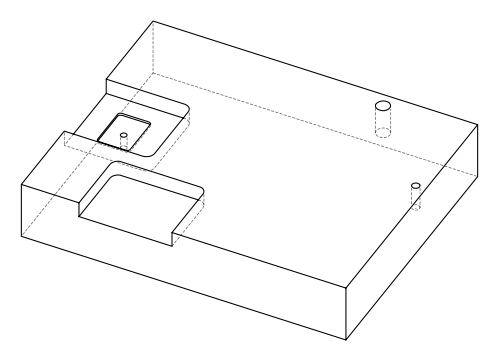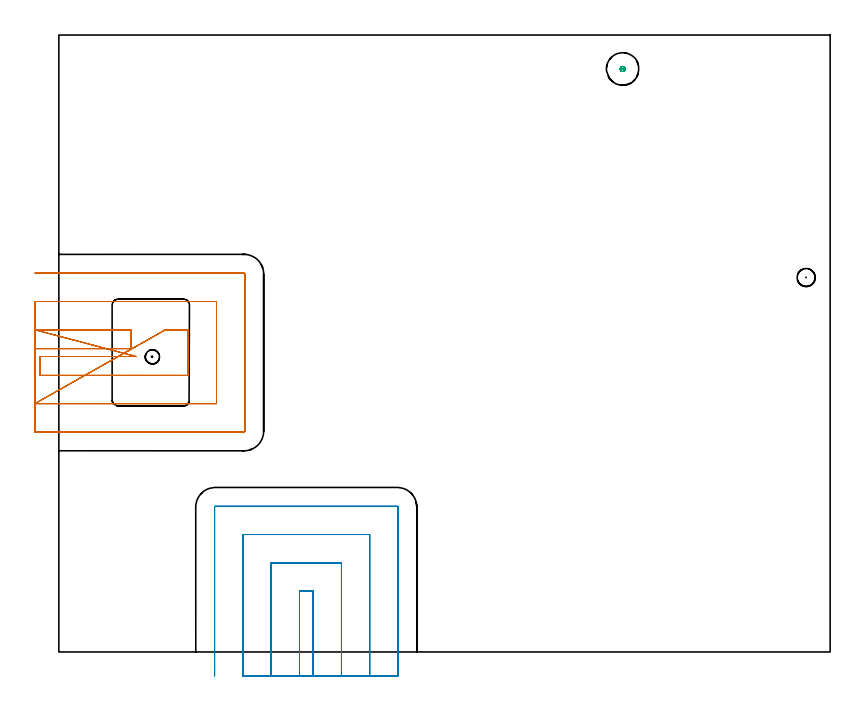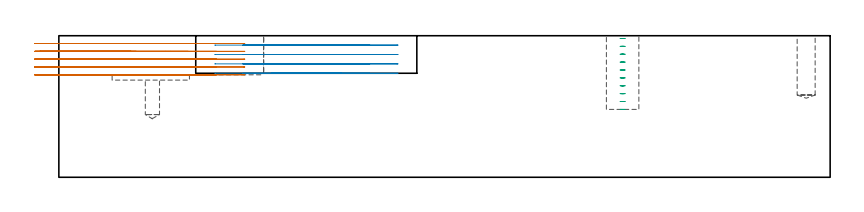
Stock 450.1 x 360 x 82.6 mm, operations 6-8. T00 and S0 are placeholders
(PLAN: 8 operations, 5 tool changes, 47.2 min)
(1 SPOT_DRILL | STEP1POCKET | NXT0321_9005460120000 | 0.03 min | 1 mm3)
(2 SPOT_DRILL_1 | STEP1POCKET_1 | NXT0321_9005460120000 | 0.03 min | 2802 mm3)
(3 DRILL_BLIND_HOLE_INTO_CENTER | STEP1POCKET | NXT0301_076 | 0.16 min | 3033 mm3)
(4 DRILL_BLIND_HOLE_INTO_CENTER_1 | STEP1POCKET_1 | UGT0301_200 | 0.11 min | 1156 mm3)
(5 MILL_RECTANGULAR_POCKET | POCKET_RECTANGULAR_STRAIGHT | NXT0201_008 | Follow Part, ap 1.5, ae 75% | 24.15 min | 69806 mm3)
(6 MILL_SLOT | SLOT_PARTIAL_RECTANGULAR | UGT0201_105 | Follow Part, ap 5.5, ae 75% | 12.59 min | 247063 mm3)
(7 MILL_SLOT_1 | SLOT_PARTIAL_RECTANGULAR_1 | UGT0201_105 | Follow Part, ap 5.5, ae 75% | 9.56 min | 270030 mm3)
(8 MILL_BLIND_HOLE_FROM_SOLID_MATERIAL | STEP1POCKET_2 | NXT0201_012 | Spiral | 0.56 min | 12014 mm3)
(TOOL NXT0321_9005460120000 | NC Spot Drill, 142deg, 12mm, Carbide, Uncoated | D12 PA142 FL30 Z2)
(TOOL NXT0301_076 | Carbide Drill 10.5mm [860.1-1050-032A1-MM 2214] | D10.5 PA140 FL55 Z2)
(TOOL UGT0301_200 | Twist Drill 8.3 mm | D8.3 PA118 FL72 Z2)
(TOOL NXT0201_008 | ENDMILL 6mm [2P460-0600-NA 1630] | D6 FL26 Z6)
(TOOL UGT0201_105 | End Mill 22 mm | D22 FL25 Z2)
(TOOL NXT0201_012 | ENDMILL 16mm [2P460-1600-NA 1630] | D16 FL38 Z6)
(OP 6 MILL_SLOT)
G17 G21 G94 G90
T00 M6
G54
G17 G0 G90 X-14. Y177. S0 M3
G43 Z92.6 H0
Z78.04
G94 G1 X-11. F250.
X42.1 F500.
Y188.
X-11.
X-14. F250.
X45.1 Y172.4 F500.
X42.1 F250.
X-11. F500.
Y161.4
X42.1
X45.1 F250.
X62.2 F500.
X65.2 F250.
X75.5 F500.
Y188.
X65.2
X62.2 F250.
X-14. Y144.9 F500.
X-11. F250.
X92. F500.
Y204.5
X-11.
X-14. F250.
Y128.4
X-11.
X108.1 F500.
G3 X108.5 Y128.8 R0.4
G1 Y220.6
G3 X108.1 Y221. R0.4
G1 X-11.
X-14. F250.
G0 Y177. Z73.48
G1 X-11.
X42.1 F500.
Y188.
X-11.
X-14. F250.
X45.1 Y172.4 F500.
X42.1 F250.
X-11. F500.
Y161.4
X42.1
X45.1 F250.
X62.2 F500.
X65.2 F250.
X75.5 F500.
Y188.
X65.2
X62.2 F250.
X-14. Y144.9 F500.
X-11. F250.
X92. F500.
Y204.5
X-11.
X-14. F250.
Y128.4
X-11.
X108.1 F500.
G3 X108.5 Y128.8 R0.4
G1 Y220.6
G3 X108.1 Y221. R0.4
G1 X-11.
X-14. F250.
G0 Y177. Z68.92
G1 X-11.
X42.1 F500.
Y188.
X-11.
X-14. F250.
X45.1 Y172.4 F500.
X42.1 F250.
X-11. F500.
Y161.4
X42.1
X45.1 F250.
X62.2 F500.
X65.2 F250.
X75.5 F500.
Y188.
X65.2
X62.2 F250.
X-14. Y144.9 F500.
X-11. F250.
X92. F500.
Y204.5
X-11.
X-14. F250.
Y128.4
X-11.
X108.1 F500.
G3 X108.5 Y128.8 R0.4
G1 Y220.6
G3 X108.1 Y221. R0.4
G1 X-11.
X-14. F250.
G0 Y177. Z64.36
G1 X-11.
X42.1 F500.
Y188.
X-11.
X-14. F250.
X45.1 Y172.4 F500.
X42.1 F250.
X-11. F500.
Y161.4
X42.1
X45.1 F250.
X62.2 F500.
X65.2 F250.
X75.5 F500.
Y188.
X65.2
X62.2 F250.
X-14. Y144.9 F500.
X-11. F250.
X92. F500.
Y204.5
X-11.
X-14. F250.
Y128.4
X-11.
X108.1 F500.
G3 X108.5 Y128.8 R0.4
G1 Y220.6
G3 X108.1 Y221. R0.4
G1 X-11.
X-14. F250.
G0 Y177. Z59.8
G1 X-11.
X42.1 F500.
Y188.
X-11.
X-14. F250.
X45.1 Y172.4 F500.
X42.1 F250.
X-11. F500.
Y161.4
X42.1
X45.1 F250.
X62.2 F500.
X65.2 F250.
X75.5 F500.
Y188.
X65.2
X62.2 F250.
X-14. Y144.9 F500.
X-11. F250.
X92. F500.
Y204.5
X-11.
X-14. F250.
Y128.4
X-11.
X108.1 F500.
G3 X108.5 Y128.8 R0.4
G1 Y220.6
G3 X108.1 Y221. R0.4
G1 X-11.
X-14. F250.
G0 Z92.6
M5
M2
(OP 7 MILL_SLOT_1)
G17 G21 G94 G90
T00 M6
G54
G17 G0 G90 X148.4 Y-14. S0 M3
G43 Z92.6 H0
Z77.125
G94 G1 Y-11. F250.
Y35.5 F500.
X140.4
Y-11.
Y-14. F250.
X164.9
Y-11.
Y52. F500.
X123.9
Y-11.
Y-14. F250.
X181.4
Y-11.
Y68.5 F500.
X107.4
Y-11.
Y-14. F250.
X197.9
Y-11.
Y84.5 F500.
G3 X197.4 Y85. R0.5
G1 X91.4
G3 X90.9 Y84.5 R0.5
G1 Y-11.
Y-14. F250.
G0 X148.4 Z71.65
G1 Y-11.
Y35.5 F500.
X140.4
Y-11.
Y-14. F250.
X164.9
Y-11.
Y52. F500.
X123.9
Y-11.
Y-14. F250.
X181.4
Y-11.
Y68.5 F500.
X107.4
Y-11.
Y-14. F250.
X197.9
Y-11.
Y84.5 F500.
G3 X197.4 Y85. R0.5
G1 X91.4
G3 X90.9 Y84.5 R0.5
G1 Y-11.
Y-14. F250.
G0 X148.4 Z66.175
G1 Y-11.
Y35.5 F500.
X140.4
Y-11.
Y-14. F250.
X164.9
Y-11.
Y52. F500.
X123.9
Y-11.
Y-14. F250.
X181.4
Y-11.
Y68.5 F500.
X107.4
Y-11.
Y-14. F250.
X197.9
Y-11.
Y84.5 F500.
G3 X197.4 Y85. R0.5
G1 X91.4
G3 X90.9 Y84.5 R0.5
G1 Y-11.
Y-14. F250.
G0 X148.4 Z60.7
G1 Y-11.
Y35.5 F500.
X140.4
Y-11.
Y-14. F250.
X164.9
Y-11.
Y52. F500.
X123.9
Y-11.
Y-14. F250.
X181.4
Y-11.
Y68.5 F500.
X107.4
Y-11.
Y-14. F250.
X197.9
Y-11.
Y84.5 F500.
G3 X197.4 Y85. R0.5
G1 X91.4
G3 X90.9 Y84.5 R0.5
G1 Y-11.
Y-14. F250.
G0 Z92.6
M5
M2
(OP 8 MILL_BLIND_HOLE_FROM_SOLID_MATERIAL)
G17 G21 G94 G90
T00 M6
G54
G17 G0 G90 X329. Y340.2 S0 M3
G43 Z92.6 H1
Z81.
G94 G3 X329.725 Y340.925 R0.725 F250.
X329. Y341.65 R0.725
X327.55 Y340.2 R1.45
X329. Y341.65 R-1.45
X328.275 Y340.925 R0.725
X329. Y340.2 R0.725
G0 Z76.4
G3 X329.725 Y340.925 R0.725
X329. Y341.65 R0.725
X327.55 Y340.2 R1.45
X329. Y341.65 R-1.45
X328.275 Y340.925 R0.725
X329. Y340.2 R0.725
G0 Z71.8
G3 X329.725 Y340.925 R0.725
X329. Y341.65 R0.725
X327.55 Y340.2 R1.45
X329. Y341.65 R-1.45
X328.275 Y340.925 R0.725
X329. Y340.2 R0.725
G0 Z67.2
G3 X329.725 Y340.925 R0.725
X329. Y341.65 R0.725
X327.55 Y340.2 R1.45
X329. Y341.65 R-1.45
X328.275 Y340.925 R0.725
X329. Y340.2 R0.725
G0 Z62.6
G3 X329.725 Y340.925 R0.725
X329. Y341.65 R0.725
X327.55 Y340.2 R1.45
X329. Y341.65 R-1.45
X328.275 Y340.925 R0.725
X329. Y340.2 R0.725
G0 Z58.
G3 X329.725 Y340.925 R0.725
X329. Y341.65 R0.725
X327.55 Y340.2 R1.45
X329. Y341.65 R-1.45
X328.275 Y340.925 R0.725
X329. Y340.2 R0.725
G0 Z53.4
G3 X329.725 Y340.925 R0.725
X329. Y341.65 R0.725
X327.55 Y340.2 R1.45
X329. Y341.65 R-1.45
X328.275 Y340.925 R0.725
X329. Y340.2 R0.725
G0 Z48.8
G3 X329.725 Y340.925 R0.725
X329. Y341.65 R0.725
X327.55 Y340.2 R1.45
X329. Y341.65 R-1.45
X328.275 Y340.925 R0.725
X329. Y340.2 R0.725
G0 Z44.2
G3 X329.725 Y340.925 R0.725
X329. Y341.65 R0.725
X327.55 Y340.2 R1.45
X329. Y341.65 R-1.45
X328.275 Y340.925 R0.725
X329. Y340.2 R0.725
G0 Z39.6
G3 X329.725 Y340.925 R0.725
X329. Y341.65 R0.725
X327.55 Y340.2 R1.45
X329. Y341.65 R-1.45
X328.275 Y340.925 R0.725
X329. Y340.2 R0.725
G0 Z92.6
M5
M2
